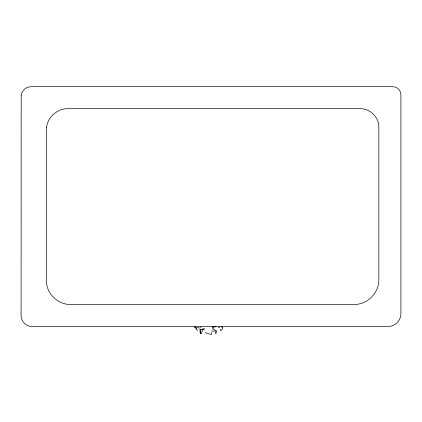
<?xml version="1.0" encoding="UTF-8"?>
<svg xmlns="http://www.w3.org/2000/svg" width="422" height="422" viewBox="0 0 422 422"><rect width="100%" height="100%" fill="white"/><g stroke="black" fill="none" stroke-linecap="round" stroke-linejoin="round"><path stroke-width="0.63" d="M222.536 328.158L222.542 327.535M200.798 327.899L200.883 326.908M216.676 330.769L215.842 333.839L215.278 331.397L214.619 330.51M203.167 329.181L200.951 333.839L199.933 332.14L200.439 331.207M222.494 328.996L220.833 330.679L220.062 329.213M200.144 330.479L200.919 329.777M200.176 329.593L204.559 328.654M212.345 327.103L216.048 326.792M218.232 327.266L220.036 327.208M202.513 329.582L204.322 329.814M199.891 328.094L194.89 327.055L197.586 330.463M211.691 330.79L213.975 331.407M212.234 328.654L216.111 330.832M221.286 326.406L222.167 327.214L222.283 328.253M205.44 332.061L206.638 333.338L211.353 334.446L211.353 332.314M212.356 326.486L213.69 328.406M196.093 328.522L196.42 329.26M199.785 329.54L200.951 333.839M194.521 326.865L194.642 327.651M21.184 95.404L21.1 315.556C20.979 321.4 26.211 326.586 32.046 326.464L388.087 326.464C394.918 326.607 401.042 320.541 400.9 313.699L400.9 94.697C400.99 90.413 397.155 86.61 392.877 86.7L31.144 86.7C26.264 86.621 21.749 90.545 21.184 95.404M46.568 127.333L46.383 280.361C46.114 293.285 57.687 304.753 70.595 304.478L353.958 304.478C367.219 304.763 379.109 292.979 378.835 279.696L378.835 127.228C379.04 117.29 370.141 108.475 360.224 108.686L67.91 108.686C57.445 108.517 47.776 116.926 46.568 127.333"/></g></svg>
